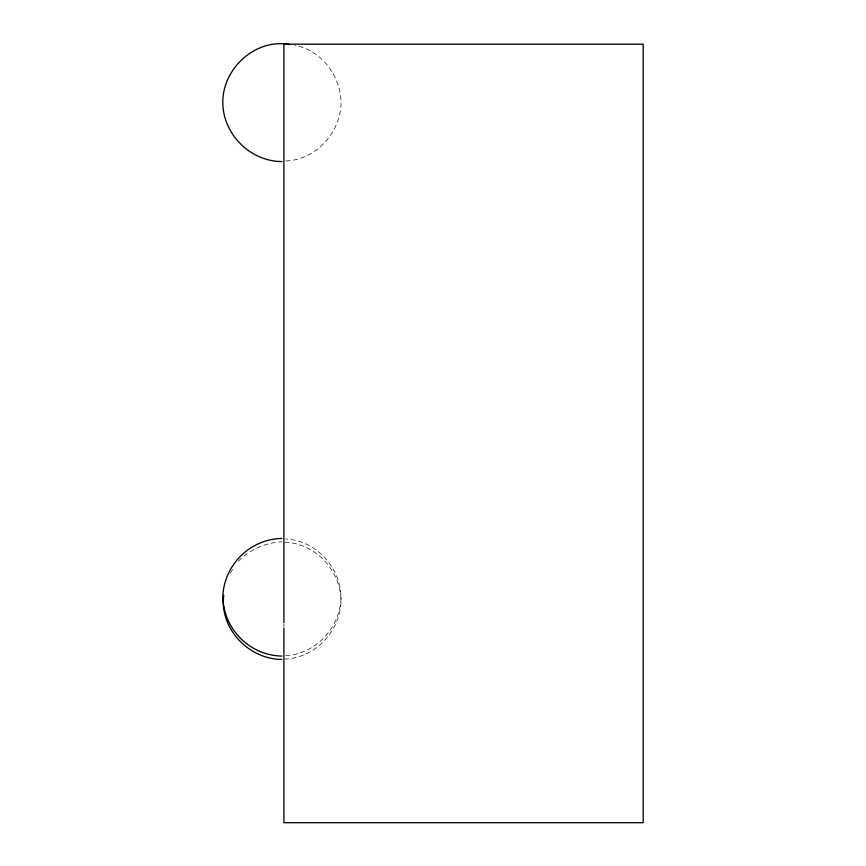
<?xml version="1.0" encoding="UTF-8"?>
<svg xmlns="http://www.w3.org/2000/svg" width="866" height="866" viewBox="0 0 866 866"><rect width="100%" height="100%" fill="white"/><g stroke="black" fill="none" stroke-linecap="round" stroke-linejoin="round"><path stroke-width="0.65" stroke-dasharray="4.33 3.25" d="M230.443 573.054L233.106 568.529M238.345 561.211C249.679 549.412 265.656 542.668 281.926 541.824M285.845 160.946C316.133 159.853 340.847 132.357 341.063 102.437C340.598 75.97 321.438 50.228 294.981 45.368M285.628 655.573C315.993 654.101 340.349 627.406 341.063 597.269C340.349 567.122 315.993 540.438 285.628 538.966M284.394 659.102C315.224 658.052 340.381 631.282 341.063 600.636C340.186 569.189 314.704 542.852 283.16 541.997M283.896 624.04L283.896 626.724"/><path stroke-width="1.3" d="M223.764 595.353C219.39 628.619 248.78 659.383 281.926 659.437M281.926 538.457C249.928 538.977 223.634 565.271 222.8 597.269C223.634 629.257 249.928 655.551 281.926 656.071M289.764 44.545C255.762 38.028 222.551 68.349 222.8 102.437C222.887 134.111 250.242 161.477 281.926 161.563M283.896 622.697L283.896 44.188L643.2 44.188L643.2 822.7L283.896 822.7L283.896 628.067"/></g></svg>
